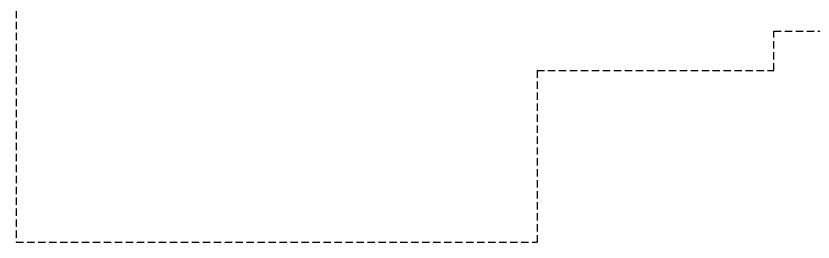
# Model space of a CAD drawing. Header units: millimetres. Extents: x 4436 to 4619, y 1272 to 1428.
# Drawn here: x 4441.46 to 4468.69, y 1367.07 to 1374.79 of the extents above; entities that cross this region are included whole.
import ezdxf

# ---------------------------------------------------------------- set-up
doc = ezdxf.new("R2010")
doc.units = ezdxf.units.MM
doc.linetypes.add('HIDDEN', pattern=[0.375, 0.25, -0.125])
doc.layers.add('PROJ', color=1, linetype='HIDDEN')

msp = doc.modelspace()

# ---------------------------------------------------------------- linework, layer by layer
at = {"layer": 'PROJ'}
for p, q in [((4441.46417, 1396.70642), (4441.46993, 1367.0653)), ((4467.35941, 1374.2653), (4474.72941, 1374.2653)), ((4467.35941, 1372.9253), (4467.35941, 1374.2653)), ((4459.26441, 1372.9253), (4467.35941, 1372.9253)), ((4459.26441, 1372.9253), (4459.26441, 1367.0653)), ((4441.46993, 1367.0653), (4459.26441, 1367.0653)), ((4441.46993, 1367.0653), (4459.26441, 1367.0653))]:
    msp.add_line(p, q, dxfattribs=at)

doc.saveas('drawing.dxf')
